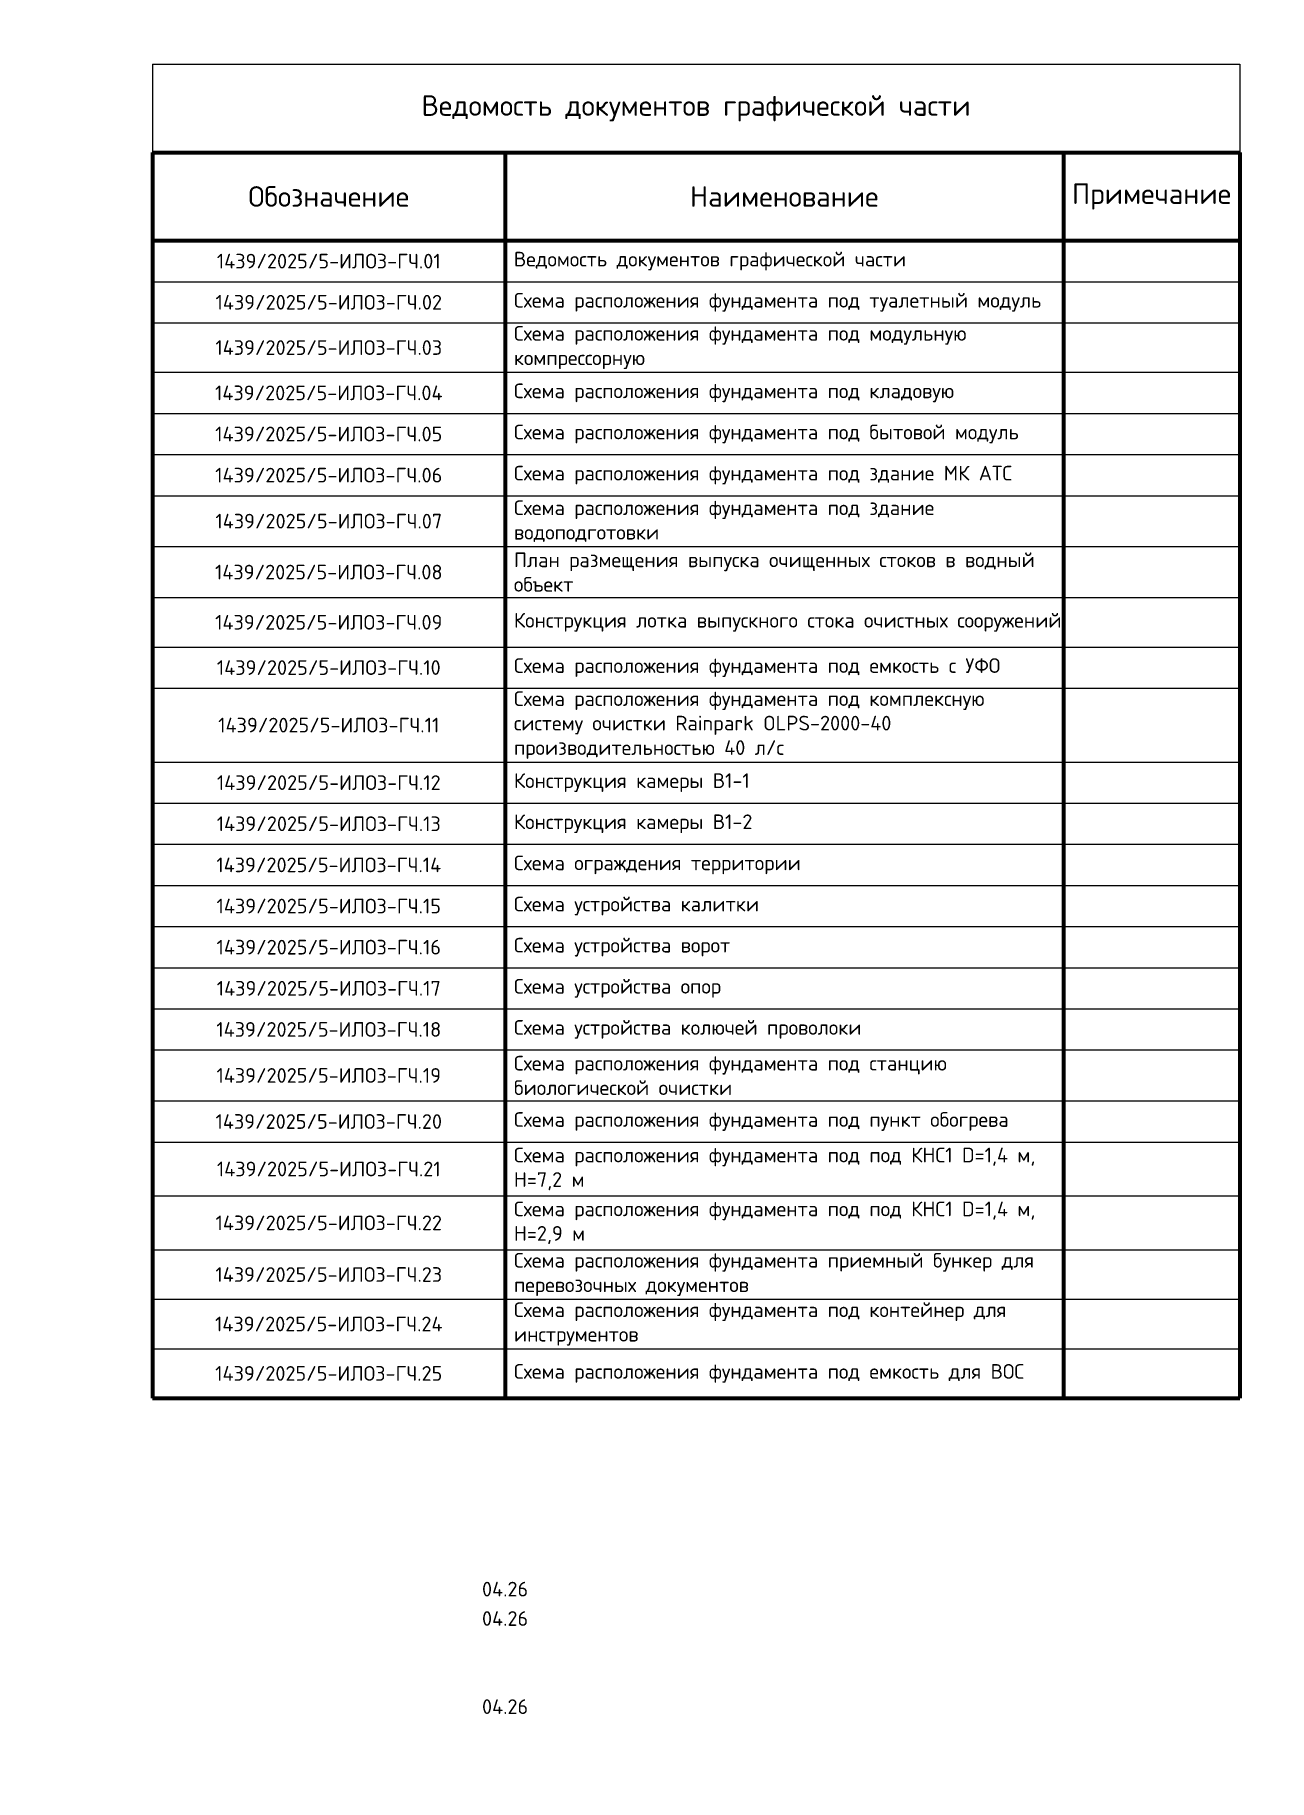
# Paper-space layout '01' of a CAD drawing. Header units: metres, sheet in millimetres. Extents: x 0 to 210, y 0 to 297.
import ezdxf

# ---------------------------------------------------------------- set-up
doc = ezdxf.new("R2010")
doc.units = ezdxf.units.M
doc.header["$MEASUREMENT"] = 0
doc.layers.add('_Рамка-текст', color=7, linetype='Continuous')
doc.layers.add('текст', color=7, linetype='Continuous', lineweight=18)
doc.styles.add('GOST-2.304_Type-B', font='GOST Common.ttf')
doc.styles.add('ISOCPEUR', font='isocpeur.ttf')
doc.styles.add('СПДС 2.5', font='isocpeur.ttf', dxfattribs={"width": 0.8, "height": 2.5})

# ---------------------------------------------------------------- blocks, each defined once
blk = doc.blocks.new('*T2')
at = {"layer": 'Defpoints', "color": 8, "linetype": 'ByBlock', "lineweight": 0, "transparency": 16777216}
for p, q in [((0, 0), (185, 0)), ((0, 0), (0, -15)), ((185, 0), (185, -15))]:
    blk.add_line(p, q, dxfattribs=at)
at = {"layer": 'текст', "color": 0, "linetype": 'ByBlock', "lineweight": 70, "transparency": 16777216}
for p, q in [((0, -15), (185, -15)), ((0, -15), (0, -227)), ((60, -15), (60, -227)), ((155, -15), (155, -227)), ((185, -15), (185, -227)), ((0, -30), (185, -30)), ((0, -227), (185, -227))]:
    blk.add_line(p, q, dxfattribs=at)
at = {"layer": 'текст', "color": 0, "linetype": 'ByBlock', "lineweight": -2, "transparency": 16777216}
for p, q in [((0, -37), (185, -37)), ((0, -44), (185, -44)), ((0, -52.42), (185, -52.42))]:
    blk.add_line(p, q, dxfattribs=at)
at = {"layer": 'текст', "color": 0, "linetype": 'ByBlock', "transparency": 16777216}
for p, q in [((0, -59.42), (185, -59.42)), ((0, -66.42), (185, -66.42)), ((0, -73.42), (185, -73.42)), ((0, -82.08), (185, -82.08)), ((0, -90.75), (185, -90.75)), ((0, -99.17), (185, -99.17)), ((0, -106.17), (185, -106.17)), ((0, -118.75), (185, -118.75)), ((0, -125.75), (185, -125.75)), ((0, -132.75), (185, -132.75)), ((0, -139.75), (185, -139.75)), ((0, -146.75), (185, -146.75)), ((0, -153.75), (185, -153.75)), ((0, -160.75), (185, -160.75)), ((0, -167.75), (185, -167.75)), ((0, -176.42), (185, -176.42)), ((0, -183.42), (185, -183.42)), ((0, -192.59), (185, -192.59)), ((0, -201.75), (185, -201.75)), ((0, -210.17), (185, -210.17)), ((0, -218.59), (185, -218.59))]:
    blk.add_line(p, q, dxfattribs=at)
at = {"layer": 'текст', "color": 0, "transparency": 16777216}
for s, insert, char_height, width, attachment_point, style in [('{\\fISOCPEUR|b0|i0|c204|p34;Ведомость документов графической части}', (92.5, -7.5), 3.5, 182, 5, 'GOST-2.304_Type-B'), ('Обозначение', (30, -22.5), 3.5, 57, 5, 'ISOCPEUR'), ('Наименование', (107.5, -22.5), 3.5, 92, 5, 'ISOCPEUR'), ('Примечание', (170, -22.5), 3.5, 27, 5, 'ISOCPEUR'), ('{\\C256;1439/2025/5-ИЛО3-ГЧ.01}', (30, -33.5), 2.5, 57, 5, 'ISOCPEUR'), ('{\\C256;\\c0;Ведомость документов графической части}', (61.5, -33.5), 2.5, 92, 4, 'ISOCPEUR'), ('{\\C256;1439/2025/5-ИЛО3-ГЧ.02}', (30, -40.5), 2.5, 57, 5, 'ISOCPEUR'), ('{\\C256;Схема расположения фундамента под туалетный модуль}', (61.5, -40.5), 2.5, 92, 4, 'ISOCPEUR'), ('{\\C256;Схема расположения фундамента под модульную компрессорную}', (61.5, -48.21), 2.5, 92, 4, 'ISOCPEUR'), ('{\\C256;1439/2025/5-ИЛО3-ГЧ.03}', (30, -48.21), 2.5, 57, 5, 'ISOCPEUR'), ('{\\C256;1439/2025/5-ИЛО3-ГЧ.04}', (30, -55.92), 2.5, 57, 5, 'ISOCPEUR'), ('{\\C256;Схема расположения фундамента под кладовую}', (61.5, -55.92), 2.5, 92, 4, 'ISOCPEUR'), ('{\\C256;1439/2025/5-ИЛО3-ГЧ.05}', (30, -62.92), 2.5, 57, 5, 'ISOCPEUR'), ('{\\C256;Схема расположения фундамента под бытовой модуль}', (61.5, -62.92), 2.5, 92, 4, 'ISOCPEUR'), ('{\\C256;1439/2025/5-ИЛО3-ГЧ.06}', (30, -69.92), 2.5, 57, 5, 'ISOCPEUR'), ('{\\C256;Схема расположения фундамента под здание МК АТС}', (61.5, -69.92), 2.5, 92, 4, 'ISOCPEUR'), ('{\\C256;Схема расположения фундамента под здание водоподготовки}', (61.5, -77.75), 2.5, 92, 4, 'ISOCPEUR'), ('{\\C256;1439/2025/5-ИЛО3-ГЧ.07}', (30, -77.75), 2.5, 57, 5, 'ISOCPEUR'), ('{\\C256;План размещения выпуска очищенных стоков в водный объект}', (61.5, -86.42), 2.5, 92, 4, 'ISOCPEUR'), ('{\\C256;1439/2025/5-ИЛО3-ГЧ.08}', (30, -86.42), 2.5, 57, 5, 'ISOCPEUR'), ('{\\C256;1439/2025/5-ИЛО3-ГЧ.09}', (30, -94.96), 2.5, 57, 5, 'ISOCPEUR'), ('{\\C256;Конструкция лотка выпускного стока очистных сооружений}', (61.5, -94.96), 2.5, 92, 4, 'ISOCPEUR'), ('{\\C256;1439/2025/5-ИЛО3-ГЧ.10}', (30, -102.67), 2.5, 57, 5, 'ISOCPEUR'), ('{\\C256;Схема расположения фундамента под емкость с УФО}', (61.5, -102.67), 2.5, 92, 4, 'ISOCPEUR'), ('{\\C256;Схема расположения фундамента под комплексную систему очистки Rainpark OLPS-2000-40 производительностью 40 л/с}', (61.5, -112.46), 2.5, 92, 4, 'ISOCPEUR'), ('{\\C256;1439/2025/5-ИЛО3-ГЧ.11}', (30, -112.46), 2.5, 57, 5, 'ISOCPEUR'), ('{\\C256;1439/2025/5-ИЛО3-ГЧ.12}', (30, -122.25), 2.5, 57, 5, 'ISOCPEUR'), ('{\\C256;Конструкция камеры В1-1}', (61.5, -122.25), 2.5, 92, 4, 'ISOCPEUR'), ('{\\C256;Конструкция камеры В1-2}', (61.5, -129.25), 2.5, 92, 4, 'ISOCPEUR'), ('{\\C256;1439/2025/5-ИЛО3-ГЧ.13}', (30, -129.25), 2.5, 57, 5, 'ISOCPEUR'), ('{\\C256;1439/2025/5-ИЛО3-ГЧ.14}', (30, -136.25), 2.5, 57, 5, 'ISOCPEUR'), ('Схема ограждения территории', (61.5, -136.25), 2.5, 92, 4, 'ISOCPEUR'), ('{\\C256;1439/2025/5-ИЛО3-ГЧ.15}', (30, -143.25), 2.5, 57, 5, 'ISOCPEUR'), ('Схема устройства калитки', (61.5, -143.25), 2.5, 92, 4, 'ISOCPEUR'), ('{\\C256;1439/2025/5-ИЛО3-ГЧ.16}', (30, -150.25), 2.5, 57, 5, 'ISOCPEUR'), ('Схема устройства ворот', (61.5, -150.25), 2.5, 92, 4, 'ISOCPEUR'), ('{\\C256;1439/2025/5-ИЛО3-ГЧ.17}', (30, -157.25), 2.5, 57, 5, 'ISOCPEUR'), ('Схема устройства опор', (61.5, -157.25), 2.5, 92, 4, 'ISOCPEUR'), ('{\\C256;1439/2025/5-ИЛО3-ГЧ.18}', (30, -164.25), 2.5, 57, 5, 'ISOCPEUR'), ('Схема устройства колючей проволоки', (61.5, -164.25), 2.5, 92, 4, 'ISOCPEUR'), ('Схема расположения фундамента под станцию биологической очистки', (61.5, -172.08), 2.5, 92, 4, 'ISOCPEUR'), ('{\\C256;1439/2025/5-ИЛО3-ГЧ.19}', (30, -172.08), 2.5, 57, 5, 'ISOCPEUR'), ('{\\C256;1439/2025/5-ИЛО3-ГЧ.20}', (30, -179.92), 2.5, 57, 5, 'ISOCPEUR'), ('Схема расположения фундамента под пункт обогрева', (61.5, -179.92), 2.5, 92, 4, 'ISOCPEUR'), ('{\\C256;1439/2025/5-ИЛО3-ГЧ.21}', (30, -188), 2.5, 57, 5, 'ISOCPEUR'), ('{\\C256;Схема расположения фундамента под под КНС1 D=1,4 м, Н=7,2 м}', (61.5, -188), 2.5, 92, 4, 'ISOCPEUR'), ('{\\C256;1439/2025/5-ИЛО3-ГЧ.22}', (30, -197.17), 2.5, 57, 5, 'ISOCPEUR'), ('{\\C256;Схема расположения фундамента под под КНС1 D=1,4 м, Н=2,9 м}', (61.5, -197.17), 2.5, 92, 4, 'ISOCPEUR'), ('{\\C256;1439/2025/5-ИЛО3-ГЧ.23}', (30, -205.96), 2.5, 57, 5, 'ISOCPEUR'), ('{\\C256;Схема расположения фундамента приемный бункер для перевозочных документов}', (61.5, -205.96), 2.5, 92, 4, 'ISOCPEUR'), ('{\\C256;Схема расположения фундамента под контейнер для инструментов}', (61.5, -214.38), 2.5, 92, 4, 'ISOCPEUR'), ('{\\fISOCPEUR|b0|i0|c204|p34;\\C256;1439/2025/5-ИЛО3-ГЧ.24}', (30, -214.38), 2.5, 57, 5, 'GOST-2.304_Type-B'), ('{\\fISOCPEUR|b0|i0|c204|p34;\\C256;1439/2025/5-ИЛО3-ГЧ.25}', (30, -222.79), 2.5, 57, 5, 'GOST-2.304_Type-B'), ('{\\C256;Схема расположения фундамента под емкость для ВОС}', (61.5, -222.79), 2.5, 92, 4, 'ISOCPEUR')]:
    blk.add_mtext(s, dxfattribs=dict(at, insert=insert, char_height=char_height, width=width, attachment_point=attachment_point, style=style))

psp = doc.layouts.new('01')

# ---------------------------------------------------------------- block references
psp.add_blockref('*T2', (20, 292))

# ---------------------------------------------------------------- texts
at = {"layer": '_Рамка-текст', "char_height": 2.5, "width": 10, "attachment_point": 5, "line_spacing_factor": 1.1, "style": 'СПДС 2.5'}
for insert in [(80, 32.5), (80, 27.5), (80, 12.5)]:
    psp.add_mtext('{\\W1;04.26}', dxfattribs=dict(at, insert=insert))

doc.saveas('drawing.dxf')
